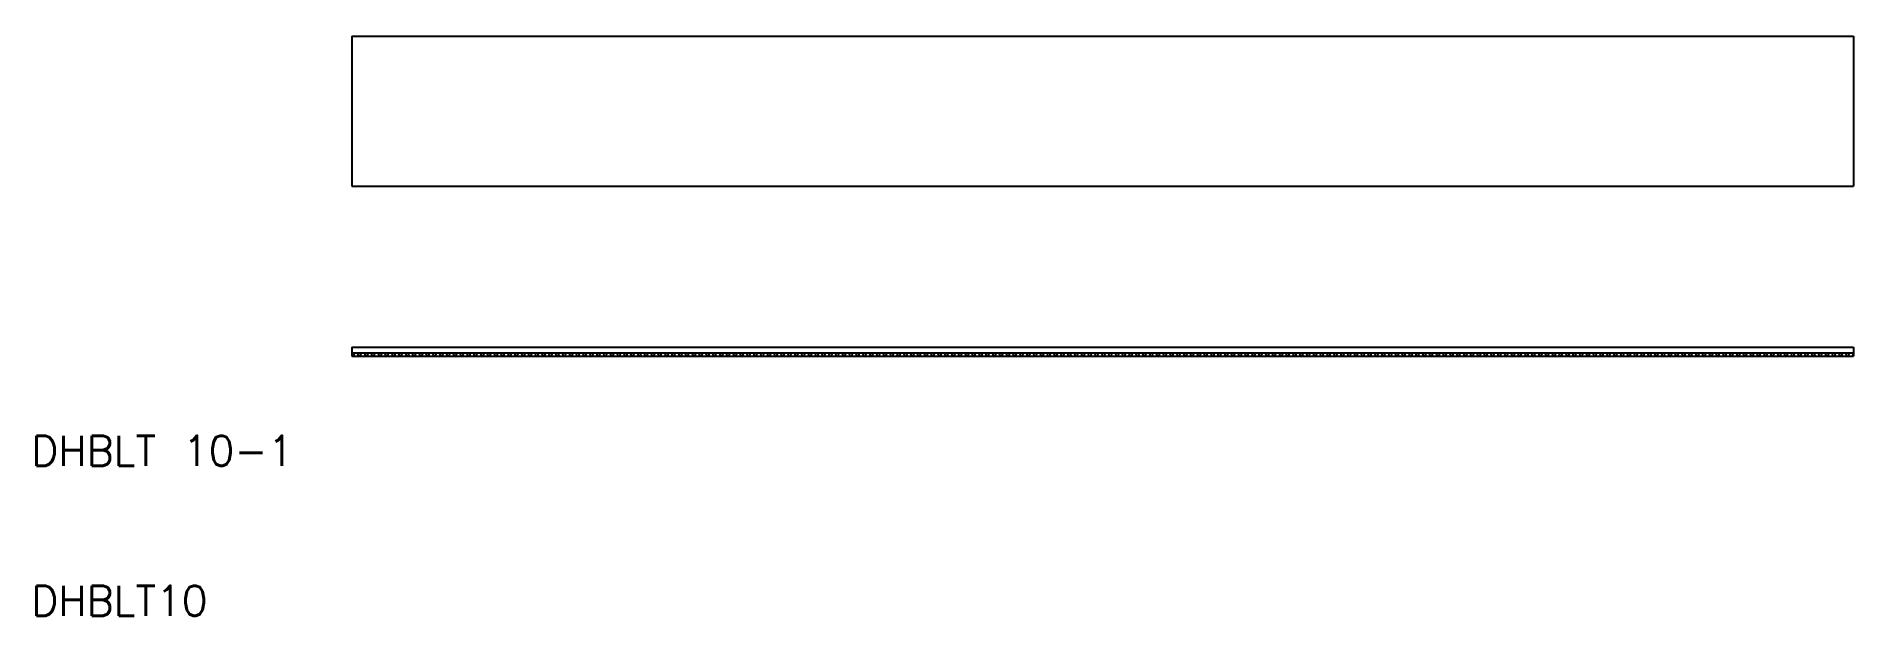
# Model space of a CAD drawing. Extents: x 10 to 131, y 10 to 49.
import ezdxf

# ---------------------------------------------------------------- set-up
doc = ezdxf.new("R2010")
doc.units = 0
doc.layers.get('0').update_dxf_attribs({"linetype": 'CONTINUOUS'})
doc.styles.get("Standard").update_dxf_attribs({"font": 'txt.shx', "bigfont": 'extfont.shx'})

msp = doc.modelspace()

# ---------------------------------------------------------------- linework, layer by layer
at = {"color": 7, "linetype": 'CONTINUOUS'}
for p, q in [((31.35, 48.64), (131.35, 48.64)), ((31.35, 48.64), (31.35, 38.64)), ((131.35, 48.64), (131.35, 38.64)), ((31.35, 38.64), (131.35, 38.64)), ((31.35, 27.91), (131.35, 27.91)), ((31.35, 27.91), (31.35, 27.31)), ((131.35, 27.91), (131.35, 27.31)), ((31.35, 27.54), (131.35, 27.54)), ((31.35, 27.31), (131.35, 27.31)), ((31.46, 27.31), (31.54, 27.54)), ((31.71, 27.54), (31.8, 27.31)), ((31.91, 27.31), (32, 27.54)), ((32.17, 27.54), (32.25, 27.31)), ((32.37, 27.31), (32.45, 27.54)), ((32.62, 27.54), (32.71, 27.31)), ((32.82, 27.31), (32.91, 27.54)), ((33.08, 27.54), (33.16, 27.31)), ((33.28, 27.31), (33.36, 27.54)), ((33.53, 27.54), (33.62, 27.31)), ((33.73, 27.31), (33.82, 27.54)), ((33.99, 27.54), (34.07, 27.31)), ((34.19, 27.31), (34.27, 27.54)), ((34.44, 27.54), (34.52, 27.31)), ((34.64, 27.31), (34.72, 27.54)), ((34.9, 27.54), (34.98, 27.31)), ((35.1, 27.31), (35.18, 27.54)), ((35.35, 27.54), (35.43, 27.31)), ((35.55, 27.31), (35.63, 27.54)), ((35.81, 27.54), (35.89, 27.31)), ((36.01, 27.31), (36.09, 27.54)), ((36.26, 27.54), (36.34, 27.31)), ((36.46, 27.31), (36.54, 27.54)), ((36.71, 27.54), (36.8, 27.31)), ((36.91, 27.31), (37, 27.54)), ((37.17, 27.54), (37.25, 27.31)), ((37.37, 27.31), (37.45, 27.54)), ((37.62, 27.54), (37.71, 27.31)), ((37.82, 27.31), (37.91, 27.54)), ((38.08, 27.54), (38.16, 27.31)), ((38.28, 27.31), (38.36, 27.54)), ((38.53, 27.54), (38.62, 27.31)), ((38.73, 27.31), (38.82, 27.54)), ((38.99, 27.54), (39.07, 27.31)), ((39.19, 27.31), (39.27, 27.54)), ((39.44, 27.54), (39.52, 27.31)), ((39.64, 27.31), (39.72, 27.54)), ((39.9, 27.54), (39.98, 27.31)), ((40.1, 27.31), (40.18, 27.54)), ((40.35, 27.54), (40.43, 27.31)), ((40.55, 27.31), (40.63, 27.54)), ((40.8, 27.54), (40.89, 27.31)), ((41, 27.31), (41.09, 27.54)), ((41.26, 27.54), (41.34, 27.31)), ((41.46, 27.31), (41.54, 27.54)), ((41.71, 27.54), (41.8, 27.31)), ((41.91, 27.31), (42, 27.54)), ((42.17, 27.54), (42.25, 27.31)), ((42.37, 27.31), (42.45, 27.54)), ((42.62, 27.54), (42.71, 27.31)), ((42.82, 27.31), (42.91, 27.54)), ((43.08, 27.54), (43.16, 27.31)), ((43.28, 27.31), (43.36, 27.54)), ((43.53, 27.54), (43.61, 27.31)), ((43.73, 27.31), (43.81, 27.54)), ((43.99, 27.54), (44.07, 27.31)), ((44.19, 27.31), (44.27, 27.54)), ((44.44, 27.54), (44.52, 27.31)), ((44.64, 27.31), (44.72, 27.54)), ((44.9, 27.54), (44.98, 27.31)), ((45.1, 27.31), (45.18, 27.54)), ((45.35, 27.54), (45.43, 27.31)), ((45.55, 27.31), (45.63, 27.54)), ((45.8, 27.54), (45.89, 27.31)), ((46, 27.31), (46.09, 27.54)), ((46.26, 27.54), (46.34, 27.31)), ((46.46, 27.31), (46.54, 27.54)), ((46.71, 27.54), (46.8, 27.31)), ((46.91, 27.31), (47, 27.54)), ((47.17, 27.54), (47.25, 27.31)), ((47.37, 27.31), (47.45, 27.54)), ((47.62, 27.54), (47.71, 27.31)), ((47.82, 27.31), (47.91, 27.54)), ((48.08, 27.54), (48.16, 27.31)), ((48.28, 27.31), (48.36, 27.54)), ((48.53, 27.54), (48.61, 27.31)), ((48.73, 27.31), (48.81, 27.54)), ((48.99, 27.54), (49.07, 27.31)), ((49.19, 27.31), (49.27, 27.54)), ((49.44, 27.54), (49.52, 27.31)), ((49.64, 27.31), (49.72, 27.54)), ((49.89, 27.54), (49.98, 27.31)), ((50.09, 27.31), (50.18, 27.54)), ((50.35, 27.54), (50.43, 27.31)), ((50.55, 27.31), (50.63, 27.54)), ((50.8, 27.54), (50.89, 27.31)), ((51, 27.31), (51.09, 27.54)), ((51.26, 27.54), (51.34, 27.31)), ((51.46, 27.31), (51.54, 27.54)), ((51.71, 27.54), (51.8, 27.31)), ((51.91, 27.31), (52, 27.54)), ((52.17, 27.54), (52.25, 27.31)), ((52.37, 27.31), (52.45, 27.54)), ((52.62, 27.54), (52.7, 27.31)), ((52.82, 27.31), (52.9, 27.54)), ((53.08, 27.54), (53.16, 27.31)), ((53.28, 27.31), (53.36, 27.54)), ((53.53, 27.54), (53.61, 27.31)), ((53.73, 27.31), (53.81, 27.54)), ((53.99, 27.54), (54.07, 27.31)), ((54.19, 27.31), (54.27, 27.54)), ((54.44, 27.54), (54.52, 27.31)), ((54.64, 27.31), (54.72, 27.54)), ((54.89, 27.54), (54.98, 27.31)), ((55.09, 27.31), (55.18, 27.54)), ((55.35, 27.54), (55.43, 27.31)), ((55.55, 27.31), (55.63, 27.54)), ((55.8, 27.54), (55.89, 27.31)), ((56, 27.31), (56.09, 27.54)), ((56.26, 27.54), (56.34, 27.31)), ((56.46, 27.31), (56.54, 27.54)), ((56.71, 27.54), (56.8, 27.31)), ((56.91, 27.31), (57, 27.54)), ((57.17, 27.54), (57.25, 27.31)), ((57.37, 27.31), (57.45, 27.54)), ((57.62, 27.54), (57.7, 27.31)), ((57.82, 27.31), (57.9, 27.54)), ((58.08, 27.54), (58.16, 27.31)), ((58.28, 27.31), (58.36, 27.54)), ((58.53, 27.54), (58.61, 27.31)), ((58.73, 27.31), (58.81, 27.54)), ((58.99, 27.54), (59.07, 27.31)), ((59.19, 27.31), (59.27, 27.54)), ((59.44, 27.54), (59.52, 27.31)), ((59.64, 27.31), (59.72, 27.54)), ((59.89, 27.54), (59.98, 27.31)), ((60.09, 27.31), (60.18, 27.54)), ((60.35, 27.54), (60.43, 27.31)), ((60.55, 27.31), (60.63, 27.54)), ((60.8, 27.54), (60.89, 27.31)), ((61, 27.31), (61.09, 27.54)), ((61.26, 27.54), (61.34, 27.31)), ((61.46, 27.31), (61.54, 27.54)), ((61.71, 27.54), (61.8, 27.31)), ((61.91, 27.31), (62, 27.54)), ((62.17, 27.54), (62.25, 27.31)), ((62.37, 27.31), (62.45, 27.54)), ((62.62, 27.54), (62.7, 27.31)), ((62.82, 27.31), (62.9, 27.54)), ((63.08, 27.54), (63.16, 27.31)), ((63.28, 27.31), (63.36, 27.54)), ((63.53, 27.54), (63.61, 27.31)), ((63.73, 27.31), (63.81, 27.54)), ((63.98, 27.54), (64.07, 27.31)), ((64.18, 27.31), (64.27, 27.54)), ((64.44, 27.54), (64.52, 27.31)), ((64.64, 27.31), (64.72, 27.54)), ((64.89, 27.54), (64.98, 27.31)), ((65.09, 27.31), (65.18, 27.54)), ((65.35, 27.54), (65.43, 27.31)), ((65.55, 27.31), (65.63, 27.54)), ((65.8, 27.54), (65.89, 27.31)), ((66, 27.31), (66.09, 27.54)), ((66.26, 27.54), (66.34, 27.31)), ((66.46, 27.31), (66.54, 27.54)), ((66.71, 27.54), (66.79, 27.31)), ((66.91, 27.31), (66.99, 27.54)), ((67.17, 27.54), (67.25, 27.31)), ((67.37, 27.31), (67.45, 27.54)), ((67.62, 27.54), (67.7, 27.31)), ((67.82, 27.31), (67.9, 27.54)), ((68.08, 27.54), (68.16, 27.31)), ((68.28, 27.31), (68.36, 27.54)), ((68.53, 27.54), (68.61, 27.31)), ((68.73, 27.31), (68.81, 27.54)), ((68.98, 27.54), (69.07, 27.31)), ((69.18, 27.31), (69.27, 27.54)), ((69.44, 27.54), (69.52, 27.31)), ((69.64, 27.31), (69.72, 27.54)), ((69.89, 27.54), (69.98, 27.31)), ((70.09, 27.31), (70.18, 27.54)), ((70.35, 27.54), (70.43, 27.31)), ((70.55, 27.31), (70.63, 27.54)), ((70.8, 27.54), (70.89, 27.31)), ((71, 27.31), (71.09, 27.54)), ((71.26, 27.54), (71.34, 27.31)), ((71.46, 27.31), (71.54, 27.54)), ((71.71, 27.54), (71.79, 27.31)), ((71.91, 27.31), (71.99, 27.54)), ((72.17, 27.54), (72.25, 27.31)), ((72.37, 27.31), (72.45, 27.54)), ((72.62, 27.54), (72.7, 27.31)), ((72.82, 27.31), (72.9, 27.54)), ((73.07, 27.54), (73.16, 27.31)), ((73.27, 27.31), (73.36, 27.54)), ((73.53, 27.54), (73.61, 27.31)), ((73.73, 27.31), (73.81, 27.54)), ((73.98, 27.54), (74.07, 27.31)), ((74.18, 27.31), (74.27, 27.54)), ((74.44, 27.54), (74.52, 27.31)), ((74.64, 27.31), (74.72, 27.54)), ((74.89, 27.54), (74.98, 27.31)), ((75.09, 27.31), (75.18, 27.54)), ((75.35, 27.54), (75.43, 27.31)), ((75.55, 27.31), (75.63, 27.54)), ((75.8, 27.54), (75.88, 27.31)), ((76, 27.31), (76.08, 27.54)), ((76.26, 27.54), (76.34, 27.31)), ((76.46, 27.31), (76.54, 27.54)), ((76.71, 27.54), (76.79, 27.31)), ((76.91, 27.31), (76.99, 27.54)), ((77.17, 27.54), (77.25, 27.31)), ((77.37, 27.31), (77.45, 27.54)), ((77.62, 27.54), (77.7, 27.31)), ((77.82, 27.31), (77.9, 27.54)), ((78.07, 27.54), (78.16, 27.31)), ((78.27, 27.31), (78.36, 27.54)), ((78.53, 27.54), (78.61, 27.31)), ((78.73, 27.31), (78.81, 27.54)), ((78.98, 27.54), (79.07, 27.31)), ((79.18, 27.31), (79.27, 27.54)), ((79.44, 27.54), (79.52, 27.31)), ((79.64, 27.31), (79.72, 27.54)), ((79.89, 27.54), (79.98, 27.31)), ((80.09, 27.31), (80.18, 27.54)), ((80.35, 27.54), (80.43, 27.31)), ((80.55, 27.31), (80.63, 27.54)), ((80.8, 27.54), (80.88, 27.31)), ((81, 27.31), (81.08, 27.54)), ((81.26, 27.54), (81.34, 27.31)), ((81.46, 27.31), (81.54, 27.54)), ((81.71, 27.54), (81.79, 27.31)), ((81.91, 27.31), (81.99, 27.54)), ((82.17, 27.54), (82.25, 27.31)), ((82.37, 27.31), (82.45, 27.54)), ((82.62, 27.54), (82.7, 27.31)), ((82.82, 27.31), (82.9, 27.54)), ((83.07, 27.54), (83.16, 27.31)), ((83.27, 27.31), (83.36, 27.54)), ((83.53, 27.54), (83.61, 27.31)), ((83.73, 27.31), (83.81, 27.54)), ((83.98, 27.54), (84.07, 27.31)), ((84.18, 27.31), (84.27, 27.54)), ((84.44, 27.54), (84.52, 27.31)), ((84.64, 27.31), (84.72, 27.54)), ((84.89, 27.54), (84.98, 27.31)), ((85.09, 27.31), (85.18, 27.54)), ((85.35, 27.54), (85.43, 27.31)), ((85.55, 27.31), (85.63, 27.54)), ((85.8, 27.54), (85.88, 27.31)), ((86, 27.31), (86.08, 27.54)), ((86.26, 27.54), (86.34, 27.31)), ((86.46, 27.31), (86.54, 27.54)), ((86.71, 27.54), (86.79, 27.31)), ((86.91, 27.31), (86.99, 27.54)), ((87.16, 27.54), (87.25, 27.31)), ((87.36, 27.31), (87.45, 27.54)), ((87.62, 27.54), (87.7, 27.31)), ((87.82, 27.31), (87.9, 27.54)), ((88.07, 27.54), (88.16, 27.31)), ((88.27, 27.31), (88.36, 27.54)), ((88.53, 27.54), (88.61, 27.31)), ((88.73, 27.31), (88.81, 27.54)), ((88.98, 27.54), (89.07, 27.31)), ((89.18, 27.31), (89.27, 27.54)), ((89.44, 27.54), (89.52, 27.31)), ((89.64, 27.31), (89.72, 27.54)), ((89.89, 27.54), (89.97, 27.31)), ((90.09, 27.31), (90.17, 27.54)), ((90.35, 27.54), (90.43, 27.31)), ((90.55, 27.31), (90.63, 27.54)), ((90.8, 27.54), (90.88, 27.31)), ((91, 27.31), (91.08, 27.54)), ((91.26, 27.54), (91.34, 27.31)), ((91.46, 27.31), (91.54, 27.54)), ((91.71, 27.54), (91.79, 27.31)), ((91.91, 27.31), (91.99, 27.54)), ((92.16, 27.54), (92.25, 27.31)), ((92.36, 27.31), (92.45, 27.54)), ((92.62, 27.54), (92.7, 27.31)), ((92.82, 27.31), (92.9, 27.54)), ((93.07, 27.54), (93.16, 27.31)), ((93.27, 27.31), (93.36, 27.54)), ((93.53, 27.54), (93.61, 27.31)), ((93.73, 27.31), (93.81, 27.54)), ((93.98, 27.54), (94.07, 27.31)), ((94.18, 27.31), (94.27, 27.54)), ((94.44, 27.54), (94.52, 27.31)), ((94.64, 27.31), (94.72, 27.54)), ((94.89, 27.54), (94.97, 27.31)), ((95.09, 27.31), (95.17, 27.54)), ((95.35, 27.54), (95.43, 27.31)), ((95.55, 27.31), (95.63, 27.54)), ((95.8, 27.54), (95.88, 27.31)), ((96, 27.31), (96.08, 27.54)), ((96.25, 27.54), (96.34, 27.31)), ((96.45, 27.31), (96.54, 27.54)), ((96.71, 27.54), (96.79, 27.31)), ((96.91, 27.31), (96.99, 27.54)), ((97.16, 27.54), (97.25, 27.31)), ((97.36, 27.31), (97.45, 27.54)), ((97.62, 27.54), (97.7, 27.31)), ((97.82, 27.31), (97.9, 27.54)), ((98.07, 27.54), (98.16, 27.31)), ((98.27, 27.31), (98.36, 27.54)), ((98.53, 27.54), (98.61, 27.31)), ((98.73, 27.31), (98.81, 27.54)), ((98.98, 27.54), (99.06, 27.31)), ((99.18, 27.31), (99.26, 27.54)), ((99.44, 27.54), (99.52, 27.31)), ((99.64, 27.31), (99.72, 27.54)), ((99.89, 27.54), (99.97, 27.31)), ((100.09, 27.31), (100.17, 27.54)), ((100.35, 27.54), (100.43, 27.31)), ((100.55, 27.31), (100.63, 27.54)), ((100.8, 27.54), (100.88, 27.31)), ((101, 27.31), (101.08, 27.54)), ((101.25, 27.54), (101.34, 27.31)), ((101.45, 27.31), (101.54, 27.54)), ((101.71, 27.54), (101.79, 27.31)), ((101.91, 27.31), (101.99, 27.54)), ((102.16, 27.54), (102.25, 27.31)), ((102.36, 27.31), (102.45, 27.54)), ((102.62, 27.54), (102.7, 27.31)), ((102.82, 27.31), (102.9, 27.54)), ((103.07, 27.54), (103.16, 27.31)), ((103.27, 27.31), (103.36, 27.54)), ((103.53, 27.54), (103.61, 27.31)), ((103.73, 27.31), (103.81, 27.54)), ((103.98, 27.54), (104.06, 27.31)), ((104.18, 27.31), (104.26, 27.54)), ((104.44, 27.54), (104.52, 27.31)), ((104.64, 27.31), (104.72, 27.54)), ((104.89, 27.54), (104.97, 27.31)), ((105.09, 27.31), (105.17, 27.54)), ((105.35, 27.54), (105.43, 27.31)), ((105.55, 27.31), (105.63, 27.54)), ((105.8, 27.54), (105.88, 27.31)), ((106, 27.31), (106.08, 27.54)), ((106.25, 27.54), (106.34, 27.31)), ((106.45, 27.31), (106.54, 27.54)), ((106.71, 27.54), (106.79, 27.31)), ((106.91, 27.31), (106.99, 27.54)), ((107.16, 27.54), (107.25, 27.31)), ((107.36, 27.31), (107.45, 27.54)), ((107.62, 27.54), (107.7, 27.31)), ((107.82, 27.31), (107.9, 27.54)), ((108.07, 27.54), (108.16, 27.31)), ((108.27, 27.31), (108.36, 27.54)), ((108.53, 27.54), (108.61, 27.31)), ((108.73, 27.31), (108.81, 27.54)), ((108.98, 27.54), (109.06, 27.31)), ((109.18, 27.31), (109.26, 27.54)), ((109.44, 27.54), (109.52, 27.31)), ((109.64, 27.31), (109.72, 27.54)), ((109.89, 27.54), (109.97, 27.31)), ((110.09, 27.31), (110.17, 27.54)), ((110.34, 27.54), (110.43, 27.31)), ((110.54, 27.31), (110.63, 27.54)), ((110.8, 27.54), (110.88, 27.31)), ((111, 27.31), (111.08, 27.54)), ((111.25, 27.54), (111.34, 27.31)), ((111.45, 27.31), (111.54, 27.54)), ((111.71, 27.54), (111.79, 27.31)), ((111.91, 27.31), (111.99, 27.54)), ((112.16, 27.54), (112.25, 27.31)), ((112.36, 27.31), (112.45, 27.54)), ((112.62, 27.54), (112.7, 27.31)), ((112.82, 27.31), (112.9, 27.54)), ((113.07, 27.54), (113.15, 27.31)), ((113.27, 27.31), (113.35, 27.54)), ((113.53, 27.54), (113.61, 27.31)), ((113.73, 27.31), (113.81, 27.54)), ((113.98, 27.54), (114.06, 27.31)), ((114.18, 27.31), (114.26, 27.54)), ((114.44, 27.54), (114.52, 27.31)), ((114.64, 27.31), (114.72, 27.54)), ((114.89, 27.54), (114.97, 27.31)), ((115.09, 27.31), (115.17, 27.54)), ((115.34, 27.54), (115.43, 27.31)), ((115.54, 27.31), (115.63, 27.54)), ((115.8, 27.54), (115.88, 27.31)), ((116, 27.31), (116.08, 27.54)), ((116.25, 27.54), (116.34, 27.31)), ((116.45, 27.31), (116.54, 27.54)), ((116.71, 27.54), (116.79, 27.31)), ((116.91, 27.31), (116.99, 27.54)), ((117.16, 27.54), (117.25, 27.31)), ((117.36, 27.31), (117.45, 27.54)), ((117.62, 27.54), (117.7, 27.31)), ((117.82, 27.31), (117.9, 27.54)), ((118.07, 27.54), (118.15, 27.31)), ((118.27, 27.31), (118.35, 27.54)), ((118.53, 27.54), (118.61, 27.31)), ((118.73, 27.31), (118.81, 27.54)), ((118.98, 27.54), (119.06, 27.31)), ((119.18, 27.31), (119.26, 27.54)), ((119.43, 27.54), (119.52, 27.31)), ((119.63, 27.31), (119.72, 27.54)), ((119.89, 27.54), (119.97, 27.31)), ((120.09, 27.31), (120.17, 27.54)), ((120.34, 27.54), (120.43, 27.31)), ((120.54, 27.31), (120.63, 27.54)), ((120.8, 27.54), (120.88, 27.31)), ((121, 27.31), (121.08, 27.54)), ((121.25, 27.54), (121.34, 27.31)), ((121.45, 27.31), (121.54, 27.54)), ((121.71, 27.54), (121.79, 27.31)), ((121.91, 27.31), (121.99, 27.54)), ((122.16, 27.54), (122.24, 27.31)), ((122.36, 27.31), (122.44, 27.54)), ((122.62, 27.54), (122.7, 27.31)), ((122.82, 27.31), (122.9, 27.54)), ((123.07, 27.54), (123.15, 27.31)), ((123.27, 27.31), (123.35, 27.54)), ((123.53, 27.54), (123.61, 27.31)), ((123.73, 27.31), (123.81, 27.54)), ((123.98, 27.54), (124.06, 27.31)), ((124.18, 27.31), (124.26, 27.54)), ((124.43, 27.54), (124.52, 27.31)), ((124.63, 27.31), (124.72, 27.54)), ((124.89, 27.54), (124.97, 27.31)), ((125.09, 27.31), (125.17, 27.54)), ((125.34, 27.54), (125.43, 27.31)), ((125.54, 27.31), (125.63, 27.54)), ((125.8, 27.54), (125.88, 27.31)), ((126, 27.31), (126.08, 27.54)), ((126.25, 27.54), (126.34, 27.31)), ((126.45, 27.31), (126.54, 27.54)), ((126.71, 27.54), (126.79, 27.31)), ((126.91, 27.31), (126.99, 27.54)), ((127.16, 27.54), (127.24, 27.31)), ((127.36, 27.31), (127.44, 27.54)), ((127.62, 27.54), (127.7, 27.31)), ((127.82, 27.31), (127.9, 27.54)), ((128.07, 27.54), (128.15, 27.31)), ((128.27, 27.31), (128.35, 27.54)), ((128.53, 27.54), (128.61, 27.31)), ((128.73, 27.31), (128.81, 27.54)), ((128.98, 27.54), (129.06, 27.31)), ((129.18, 27.31), (129.26, 27.54)), ((129.43, 27.54), (129.52, 27.31)), ((129.63, 27.31), (129.72, 27.54)), ((129.89, 27.54), (129.97, 27.31)), ((130.09, 27.31), (130.17, 27.54)), ((130.34, 27.54), (130.43, 27.31)), ((130.54, 27.31), (130.63, 27.54)), ((130.8, 27.54), (130.88, 27.31)), ((131, 27.31), (131.08, 27.54)), ((131.25, 27.54), (131.34, 27.31))]:
    msp.add_line(p, q, dxfattribs=at)

# ---------------------------------------------------------------- texts
for s, p in [('DHBLT 10-1', (10, 20)), ('DHBLT10', (10, 10))]:
    msp.add_text(s, height=2, dxfattribs=at).set_placement(p)

doc.saveas('drawing.dxf')
